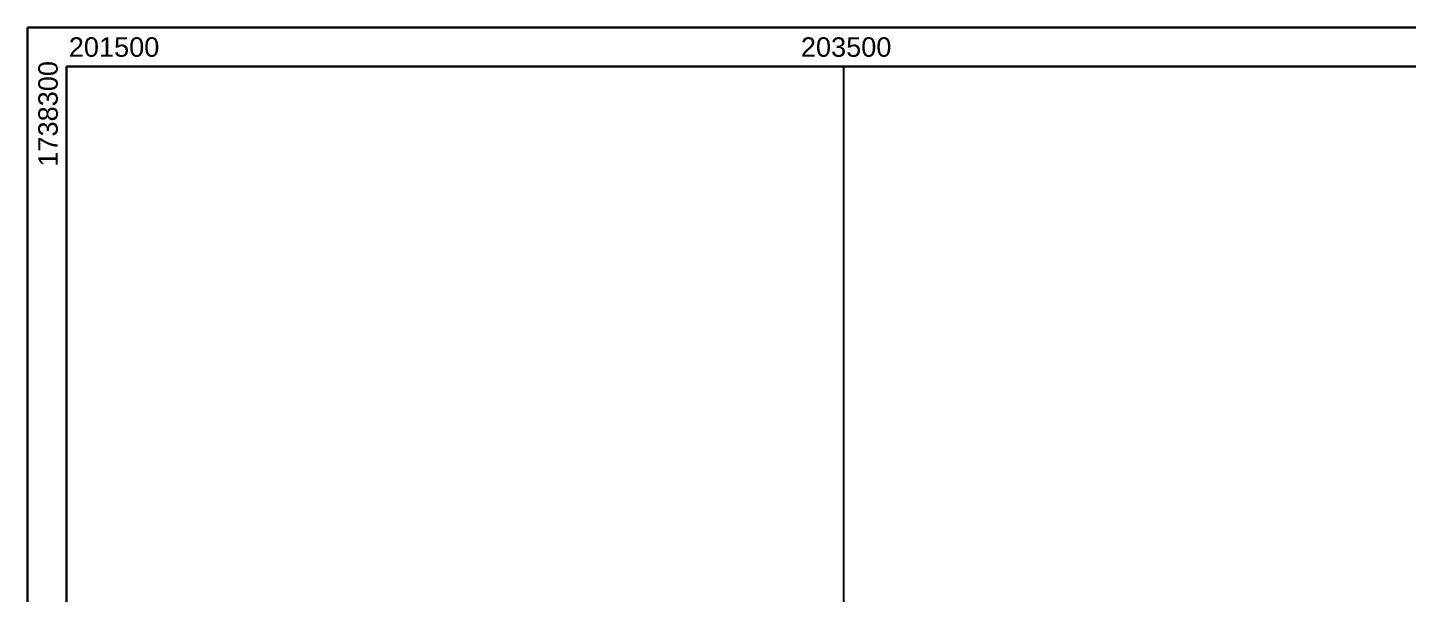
# Model space of a CAD drawing. Header units: metres. Extents: x 196588 to 215600, y 1647668 to 1738400.
# Drawn here: x 201400 to 204951, y 1736944 to 1738400 of the extents above; entities that cross this region are included whole.
import ezdxf

# ---------------------------------------------------------------- set-up
doc = ezdxf.new("R2010")
doc.units = ezdxf.units.M
doc.header["$PDMODE"] = 1
doc.layers.add('250Acres', color=7, linetype='Continuous', lineweight=30)
doc.layers.add('GRID LINES', color=250, linetype='Continuous')
doc.layers.add('GRID TEXT', color=244, linetype='Continuous')
doc.styles.get("Standard").update_dxf_attribs({"font": 'arial.ttf', "height": 50})

msp = doc.modelspace()

# ---------------------------------------------------------------- linework, layer by layer
msp.add_point((201500, 1738300))
at = {"layer": '250Acres', "color": 1, "linetype": 'Continuous', "ltscale": 50}
msp.add_line((201500, 1730460), (201500, 1738300), dxfattribs=at)
for points in [[(201400, 1738400), (215600, 1738400), (215600, 1728400), (201400, 1728400)], [(201500, 1738300), (215500, 1738300), (215500, 1728500), (201500, 1728500)]]:
    msp.add_lwpolyline(points, close=True, dxfattribs=at)
at = {"layer": 'GRID LINES', "linetype": 'Continuous'}
msp.add_line((203500, 1738300), (203500, 1736189.1), dxfattribs=at)

# ---------------------------------------------------------------- texts
at = {"layer": 'GRID TEXT', "linetype": 'Continuous', "char_height": 50, "width": 128.651, "attachment_point": 1}
for s, insert in [('201500', (201506, 1738375)), ('203500', (203390.2, 1738375))]:
    msp.add_mtext(s, dxfattribs=dict(at, insert=insert))
at = {"layer": 'GRID TEXT', "linetype": 'Continuous', "insert": (201427.5, 1738042.1), "char_height": 50, "width": 128.651, "attachment_point": 1, "rotation": 90}
msp.add_mtext('1738300', dxfattribs=at)

doc.saveas('drawing.dxf')
